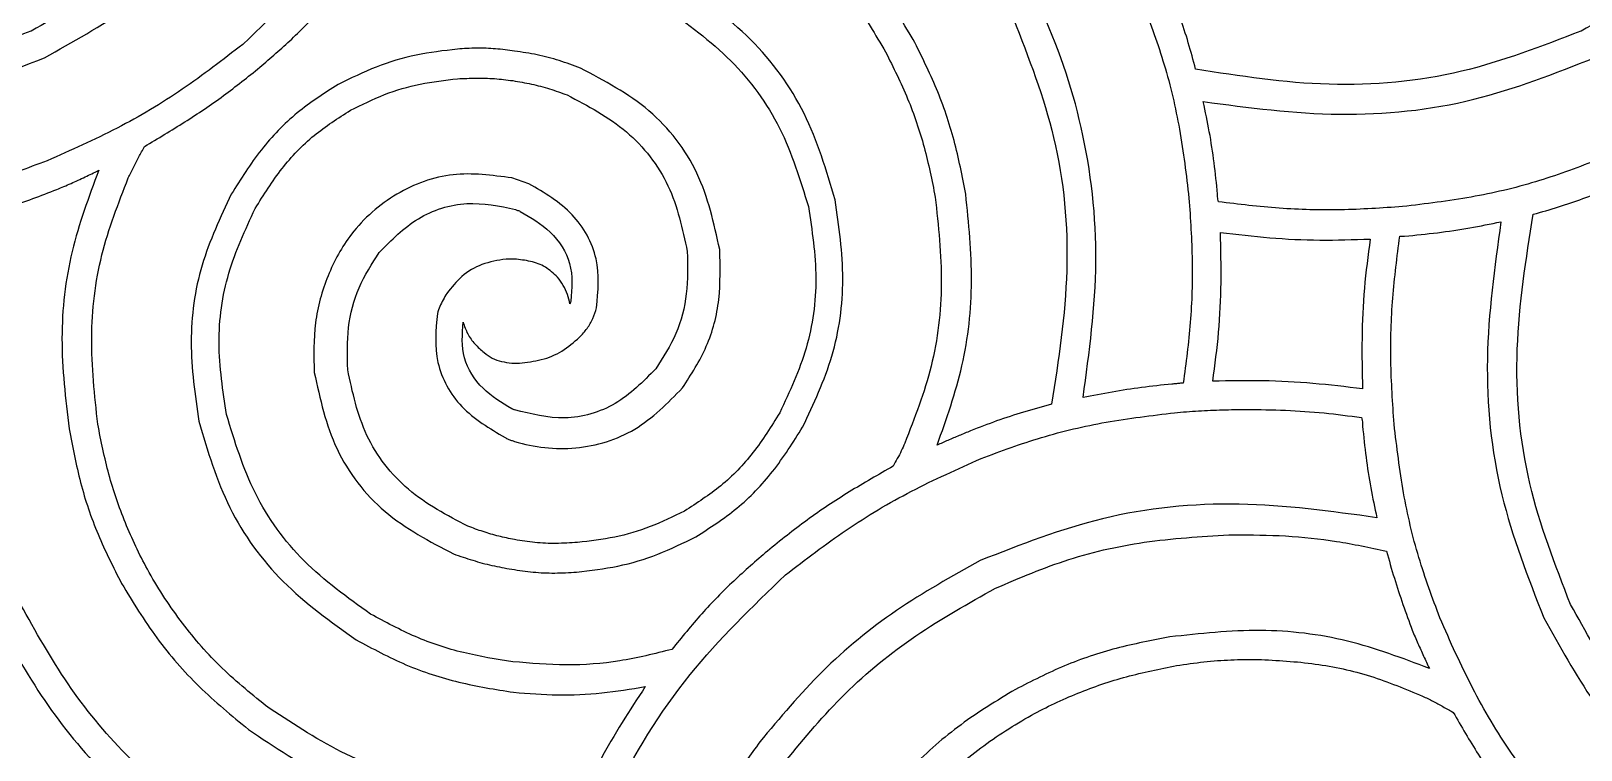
# Model space of a CAD drawing. Extents: x 0 to 371, y 0 to 260.
# Drawn here: x 171.87 to 214.87, y 203.82 to 223.76 of the extents above; entities that cross this region are included whole.
import ezdxf

# ---------------------------------------------------------------- set-up
doc = ezdxf.new("R2010")
doc.units = 0
doc.layers.add('Layer_1', color=7, linetype='CONTINUOUS')

msp = doc.modelspace()

# ---------------------------------------------------------------- linework, layer by layer
at = {"layer": 'Layer_1', "color": 7}
for points in [[(173.751666, 219.89531)], [(212.645416, 218.466457)], [(204.867079, 218.175519)], [(205.584348, 213.265225)], [(205.247417, 209.793085)], [(205.901123, 206.334899)]]:
    msp.add_lwpolyline(points, close=True, dxfattribs=at)
for points in [[(185.684787, 219.524791), (185.208331, 219.683437)], [(209.840936, 218.069582), (209.973228, 218.069582)], [(185.287912, 217.434479), (185.049684, 217.434479)], [(185.208331, 214.550418), (185.420204, 214.550418)]]:
    msp.add_lwpolyline(points, dxfattribs=at)
for points, knots in [([(184.123643, 233.600417), (183.641611, 232.239917), (182.708483, 229.606227), (180.572953, 226.087252), (178.670737, 224.26987), (177.747287, 223.387604)], [0, 0, 0, 0, 4.325799, 8.373986, 12.193382, 12.193382, 12.193382, 12.193382]), ([(201.056976, 213.598021), (201.228395, 214.850936), (201.569631, 217.345045), (201.141536, 221.052889), (200.069042, 224.240229), (198.509452, 226.781628), (196.831206, 228.859867), (195.482499, 229.994435), (194.812912, 230.557709)], [0, 0, 0, 0, 3.7816, 7.527821, 11.082407, 13.779212, 16.436118, 19.055731, 19.055731, 19.055731, 19.055731]), ([(185.234686, 229.526247), (186.083467, 229.420895), (187.772961, 229.211193), (190.172276, 228.326475), (192.118001, 227.170532), (193.604413, 225.882197), (194.725379, 224.617209), (195.295081, 223.65641), (195.579791, 223.176247)], [0, 0, 0, 0, 2.55887, 5.093413, 7.607335, 9.305928, 10.979034, 12.650494, 12.650494, 12.650494, 12.650494]), ([(177.694061, 228.546979), (177.156936, 227.90749), (176.076457, 226.621095), (174.101034, 225.007574), (172.618854, 224.176303), (171.873228, 223.758124)], [0, 0, 0, 0, 2.50184, 5.032695, 7.594725, 7.594725, 7.594725, 7.594725]), ([(220.688852, 228.546979), (220.151727, 227.90749), (219.071248, 226.621095), (217.095825, 225.007574), (215.613646, 224.176303), (214.868019, 223.758124)], [0, 0, 0, 0, 2.50184, 5.032695, 7.594725, 7.594725, 7.594725, 7.594725]), ([(172.243748, 223.017084), (173.03129, 223.456064), (174.594595, 224.327458), (176.666429, 226.025691), (177.796036, 227.37558), (178.35552, 228.044167)], [0, 0, 0, 0, 2.701851, 5.363294, 7.97507, 7.97507, 7.97507, 7.97507]), ([(196.347186, 223.519896), (196.03588, 224.032485), (195.414385, 225.055824), (194.221176, 226.418377), (193.294537, 227.183469), (192.828537, 227.568227)], [0, 0, 0, 0, 1.796934, 3.587419, 5.398736, 5.398736, 5.398736, 5.398736]), ([(178.223228, 222.752501), (178.520693, 223.00936), (179.121439, 223.528099), (179.959, 224.38908), (180.47638, 225.007851), (180.73677, 225.319269)], [0, 0, 0, 0, 1.178672, 2.380383, 3.597987, 3.597987, 3.597987, 3.597987]), ([(194.177809, 219.075205), (193.935747, 219.892284), (193.453428, 221.520347), (191.913331, 223.636795), (190.518665, 224.63042), (189.812184, 225.133751)], [0, 0, 0, 0, 2.544135, 5.069289, 7.661578, 7.661578, 7.661578, 7.661578]), ([(202.723541, 224.499163), (202.929311, 223.944683), (203.348823, 222.814242), (203.767487, 221.010513), (203.917258, 219.764346), (203.993747, 219.127916)], [0, 0, 0, 0, 1.773057, 3.6148, 5.537175, 5.537175, 5.537175, 5.537175]), ([(204.178749, 222.69979), (204.113648, 222.944499), (203.984014, 223.431784), (203.745833, 224.147504), (203.558143, 224.611509), (203.464581, 224.842812)], [0, 0, 0, 0, 0.759559, 1.512498, 2.260912, 2.260912, 2.260912, 2.260912]), ([(189.441664, 224.419582), (190.083394, 223.955911), (191.350805, 223.040164), (192.757001, 221.112751), (193.209857, 219.631765), (193.436769, 218.889687)], [0, 0, 0, 0, 2.366487, 4.673792, 6.990994, 6.990994, 6.990994, 6.990994]), ([(199.125311, 224.102288), (199.548096, 223.016633), (200.419963, 220.777791), (200.754824, 217.095642), (200.374538, 214.643788), (200.183644, 213.413019)], [0, 0, 0, 0, 3.483767, 7.18423, 10.91404, 10.91404, 10.91404, 10.91404]), ([(171.873228, 223.758124), (170.783624, 223.335439), (168.542155, 222.465915), (164.860838, 222.128113), (162.412814, 222.508729), (161.183958, 222.69979)], [0, 0, 0, 0, 3.494909, 7.189522, 10.913489, 10.913489, 10.913489, 10.913489]), ([(214.868019, 223.758124), (213.778415, 223.335439), (211.536946, 222.465915), (207.855629, 222.128113), (205.407605, 222.508729), (204.178749, 222.69979)], [0, 0, 0, 0, 3.494909, 7.189522, 10.913489, 10.913489, 10.913489, 10.913489]), ([(177.747287, 223.387604), (177.196444, 222.962192), (176.09045, 222.10804), (174.271723, 221.022576), (172.976824, 220.449239), (172.323329, 220.159894)], [0, 0, 0, 0, 2.086879, 4.19008, 6.332929, 6.332929, 6.332929, 6.332929]), ([(183.700412, 223.255312), (183.316551, 223.211589), (182.550409, 223.124324), (181.434893, 222.78723), (180.741356, 222.447263), (180.393121, 222.27656)], [0, 0, 0, 0, 1.157449, 2.310129, 3.4726, 3.4726, 3.4726, 3.4726]), ([(185.287912, 223.202602), (185.111809, 223.225446), (184.760629, 223.271001), (184.229161, 223.292614), (183.876701, 223.267749), (183.700412, 223.255312)], [0, 0, 0, 0, 0.532637, 1.062163, 1.592043, 1.592043, 1.592043, 1.592043]), ([(187.113125, 222.726146), (186.917396, 222.800248), (186.525579, 222.94859), (185.913956, 223.10803), (185.497278, 223.170975), (185.287912, 223.202602)], [0, 0, 0, 0, 0.627587, 1.256327, 1.891292, 1.891292, 1.891292, 1.891292]), ([(195.579791, 223.176247), (195.792931, 222.748815), (196.217192, 221.898003), (196.675607, 220.545182), (196.862497, 219.617881), (196.955934, 219.154271)], [0, 0, 0, 0, 1.431812, 2.850056, 4.268051, 4.268051, 4.268051, 4.268051]), ([(197.802394, 219.233852), (197.705632, 219.732405), (197.512545, 220.727263), (197.02064, 222.167124), (196.57127, 223.069777), (196.347186, 223.519896)], [0, 0, 0, 0, 1.522447, 3.038028, 4.545521, 4.545521, 4.545521, 4.545521]), ([(161.422186, 221.800104), (162.673291, 221.633665), (165.162259, 221.30255), (168.882599, 221.69096), (171.144818, 222.583507), (172.243748, 223.017084)], [0, 0, 0, 0, 3.780104, 7.520205, 11.053379, 11.053379, 11.053379, 11.053379]), ([(175.021873, 220.556769), (175.396624, 220.780369), (176.142077, 221.225152), (177.218092, 221.949007), (177.889303, 222.485565), (178.223228, 222.752501)], [0, 0, 0, 0, 1.309137, 2.604125, 3.886201, 3.886201, 3.886201, 3.886201]), ([(190.976454, 217.699062), (190.818009, 218.423575), (190.502709, 219.865329), (189.095151, 221.689985), (187.779037, 222.378021), (187.113125, 222.726146)], [0, 0, 0, 0, 2.206894, 4.391638, 6.62917, 6.62917, 6.62917, 6.62917]), ([(204.390622, 221.800104), (205.647905, 221.633591), (208.145343, 221.302835), (211.874574, 221.690005), (214.13928, 222.583428), (215.238539, 223.017084)], [0, 0, 0, 0, 3.798617, 7.545486, 11.079561, 11.079561, 11.079561, 11.079561]), ([(180.73677, 221.561876), (181.047776, 221.715054), (181.666538, 222.019809), (182.667587, 222.31566), (183.354401, 222.395157), (183.700412, 222.435207)], [0, 0, 0, 0, 1.038912, 2.066965, 3.110732, 3.110732, 3.110732, 3.110732]), ([(183.700412, 222.435207), (183.874092, 222.44216), (184.217493, 222.455907), (184.730825, 222.446524), (185.067065, 222.403797), (185.234686, 222.382497)], [0, 0, 0, 0, 0.521484, 1.031085, 1.537668, 1.537668, 1.537668, 1.537668]), ([(185.234686, 222.382497), (185.408659, 222.352677), (185.753507, 222.293567), (186.25831, 222.161351), (186.582217, 222.043945), (186.743121, 221.985622)], [0, 0, 0, 0, 0.529393, 1.04936, 1.562634, 1.562634, 1.562634, 1.562634]), ([(180.393121, 222.27656), (180.004739, 222.027765), (179.214121, 221.5213), (178.209931, 220.478146), (177.69292, 219.653864), (177.429478, 219.233852)], [0, 0, 0, 0, 1.380479, 2.810201, 4.295596, 4.295596, 4.295596, 4.295596]), ([(186.743121, 221.985622), (187.319213, 221.682653), (188.456135, 221.084742), (189.678621, 219.514284), (189.943867, 218.269865), (190.076767, 217.646352)], [0, 0, 0, 0, 1.939308, 3.827231, 5.723082, 5.723082, 5.723082, 5.723082]), ([(178.090936, 218.836977), (178.326306, 219.21477), (178.78756, 219.955131), (179.683836, 220.890493), (180.390601, 221.341148), (180.73677, 221.561876)], [0, 0, 0, 0, 1.333601, 2.613455, 3.8421, 3.8421, 3.8421, 3.8421]), ([(204.787497, 219.233852), (204.757528, 219.524498), (204.69783, 220.103445), (204.567029, 220.960198), (204.449037, 221.52198), (204.390622, 221.800104)], [0, 0, 0, 0, 0.876497, 1.745927, 2.598393, 2.598393, 2.598393, 2.598393]), ([(172.323329, 220.159894), (171.768848, 219.954124), (170.638407, 219.534612), (168.834679, 219.115948), (167.588512, 218.966177), (166.952081, 218.889687)], [0, 0, 0, 0, 1.773057, 3.6148, 5.537175, 5.537175, 5.537175, 5.537175]), ([(174.572288, 219.683437), (174.618263, 219.780826), (174.710965, 219.977197), (174.863987, 220.266818), (174.969098, 220.459851), (175.021873, 220.556769)], [0, 0, 0, 0, 0.323045, 0.65138, 0.982455, 0.982455, 0.982455, 0.982455]), ([(215.264894, 220.159894), (214.716745, 219.953927), (213.595624, 219.532666), (211.800079, 219.115636), (210.556575, 218.96615), (209.920517, 218.889687)], [0, 0, 0, 0, 1.75538, 3.590254, 5.511553, 5.511553, 5.511553, 5.511553]), ([(170.550311, 218.67833), (170.784027, 218.743045), (171.247111, 218.871272), (171.924668, 219.107844), (172.502065, 219.328266), (172.984416, 219.530482), (173.371964, 219.708135), (173.6259, 219.833313), (173.751666, 219.89531)], [0, 0, 0, 0, 0.727343, 1.441154, 2.15188, 2.581299, 3.009977, 3.430616, 3.430616, 3.430616, 3.430616]), ([(173.751666, 219.89531), (173.475966, 219.155014), (172.917134, 217.654466), (172.636166, 215.201595), (172.831893, 213.560759), (172.931561, 212.725205)], [0, 0, 0, 0, 2.364411, 4.792556, 7.311979, 7.311979, 7.311979, 7.311979]), ([(185.208331, 219.683437), (184.662766, 219.757715), (183.565628, 219.907089), (181.956016, 219.315643), (180.76479, 218.2686), (180.064059, 216.981293), (179.693746, 215.66307), (179.718911, 214.748988), (179.731662, 214.285834)], [0, 0, 0, 0, 1.631149, 3.280266, 4.958379, 6.282113, 7.628675, 9.011744, 9.011744, 9.011744, 9.011744]), ([(213.545102, 218.67833), (213.778818, 218.743045), (214.241902, 218.871272), (214.91946, 219.107844), (215.496856, 219.328266), (215.979208, 219.530482), (216.366755, 219.708135), (216.620691, 219.833313), (216.746458, 219.89531)], [0, 0, 0, 0, 0.727343, 1.441154, 2.15188, 2.581299, 3.009977, 3.430616, 3.430616, 3.430616, 3.430616]), ([(173.725311, 212.857497), (173.638154, 213.655665), (173.467257, 215.220717), (173.74324, 217.559044), (174.298145, 218.980962), (174.572288, 219.683437)], [0, 0, 0, 0, 2.404717, 4.715186, 6.971166, 6.971166, 6.971166, 6.971166]), ([(187.563226, 216.085207), (187.603371, 216.543211), (187.684645, 217.47044), (186.945763, 218.7842), (186.113522, 219.272988), (185.684787, 219.524791)], [0, 0, 0, 0, 1.356337, 2.745907, 4.222353, 4.222353, 4.222353, 4.222353]), ([(177.429478, 219.233852), (177.125716, 218.589932), (176.514449, 217.294154), (176.212982, 215.10935), (176.423329, 213.666719), (176.529791, 212.936562)], [0, 0, 0, 0, 2.127754, 4.281735, 6.489169, 6.489169, 6.489169, 6.489169]), ([(181.53052, 217.619997), (181.868971, 217.962287), (182.540685, 218.64162), (183.950397, 219.09321), (184.865, 218.903708), (185.314268, 218.810622)], [0, 0, 0, 0, 1.43165, 2.841348, 4.202375, 4.202375, 4.202375, 4.202375]), ([(193.436769, 218.889687), (193.537979, 218.229369), (193.738131, 216.923521), (193.466221, 214.940988), (192.916602, 213.761768), (192.643019, 213.174791)], [0, 0, 0, 0, 1.997914, 3.95108, 5.886882, 5.886882, 5.886882, 5.886882]), ([(193.278123, 212.777916), (193.581884, 213.421836), (194.193151, 214.717613), (194.494618, 216.902417), (194.284271, 218.345049), (194.177809, 219.075205)], [0, 0, 0, 0, 2.127754, 4.281735, 6.489169, 6.489169, 6.489169, 6.489169]), ([(196.955934, 219.154271), (197.043091, 218.356103), (197.213989, 216.791051), (196.938005, 214.452724), (196.3831, 213.030806), (196.108958, 212.32833)], [0, 0, 0, 0, 2.404717, 4.715186, 6.971166, 6.971166, 6.971166, 6.971166]), ([(197.008644, 212.275104), (197.266738, 213.002018), (197.787992, 214.470116), (198.044705, 216.844115), (197.883913, 218.429891), (197.802394, 219.233852)], [0, 0, 0, 0, 2.3088, 4.662928, 7.08374, 7.08374, 7.08374, 7.08374]), ([(203.993747, 219.127916), (204.032581, 218.549455), (204.109692, 217.400824), (204.058415, 215.681939), (203.90926, 214.555139), (203.835101, 213.994896)], [0, 0, 0, 0, 1.738717, 3.452514, 5.147216, 5.147216, 5.147216, 5.147216]), ([(204.813853, 219.021979), (204.806779, 219.045995), (204.793372, 219.091516), (204.787379, 219.163135), (204.787457, 219.20967), (204.787497, 219.233852)], [0, 0, 0, 0, 0.074913, 0.141994, 0.21457, 0.21457, 0.21457, 0.21457]), ([(209.920517, 218.889687), (209.348233, 218.850819), (208.208124, 218.773385), (206.499082, 218.820339), (205.373933, 218.954965), (204.813853, 219.021979)], [0, 0, 0, 0, 1.720198, 3.426992, 5.118717, 5.118717, 5.118717, 5.118717]), ([(177.297186, 213.12208), (177.195977, 213.782399), (176.995825, 215.088247), (177.267735, 217.07078), (177.817354, 218.249999), (178.090936, 218.836977)], [0, 0, 0, 0, 1.997914, 3.95108, 5.886882, 5.886882, 5.886882, 5.886882]), ([(185.314268, 218.810622), (185.325397, 218.803349), (185.350065, 218.787229), (185.397658, 218.77807), (185.429497, 218.764609), (185.446559, 218.757396)], [0, 0, 0, 0, 0.039542, 0.087642, 0.143182, 0.143182, 0.143182, 0.143182]), ([(185.446559, 218.757396), (185.73758, 218.585292), (186.322904, 218.239146), (186.931739, 217.325824), (186.876425, 216.624002), (186.848541, 216.270209)], [0, 0, 0, 0, 1.010992, 2.033382, 3.072707, 3.072707, 3.072707, 3.072707]), ([(209.973228, 218.069582), (210.278909, 218.099423), (210.883997, 218.158493), (211.77604, 218.289548), (212.35813, 218.407997), (212.645416, 218.466457)], [0, 0, 0, 0, 0.921337, 1.823761, 2.703172, 2.703172, 2.703172, 2.703172]), ([(212.645416, 218.466457), (212.470272, 217.203924), (212.121189, 214.687539), (212.497011, 210.9114), (213.397322, 208.608463), (213.836041, 207.486249)], [0, 0, 0, 0, 3.817522, 7.608798, 11.212198, 11.212198, 11.212198, 11.212198]), ([(214.577081, 207.856769), (214.149054, 208.959456), (213.267747, 211.229893), (212.947553, 214.959988), (213.345538, 217.436509), (213.545102, 218.67833)], [0, 0, 0, 0, 3.536436, 7.28153, 11.048228, 11.048228, 11.048228, 11.048228]), ([(204.655206, 214.048122), (204.715366, 214.500181), (204.836117, 215.407521), (204.898401, 216.787574), (204.87756, 217.711078), (204.867079, 218.175519)], [0, 0, 0, 0, 1.367649, 2.74505, 4.138583, 4.138583, 4.138583, 4.138583]), ([(204.867079, 218.175519), (205.321535, 218.120872), (206.236084, 218.010901), (207.624163, 217.942151), (208.554105, 217.974011), (209.020831, 217.990001)], [0, 0, 0, 0, 1.373006, 2.763038, 4.163603, 4.163603, 4.163603, 4.163603]), ([(209.020831, 217.990001), (208.960655, 217.535662), (208.839619, 216.621813), (208.777729, 215.232969), (208.798523, 214.302965), (208.808958, 213.836249)], [0, 0, 0, 0, 1.374435, 2.764511, 4.164876, 4.164876, 4.164876, 4.164876]), ([(209.682289, 212.857497), (209.643515, 213.440839), (209.566128, 214.605079), (209.617729, 216.35019), (209.766808, 217.49857), (209.840936, 218.069582)], [0, 0, 0, 0, 1.753317, 3.499288, 5.226039, 5.226039, 5.226039, 5.226039]), ([(180.657704, 214.365416), (180.648243, 214.757315), (180.629588, 215.530066), (180.918358, 216.663422), (181.327344, 217.302512), (181.53052, 217.619997)], [0, 0, 0, 0, 1.173336, 2.313595, 3.439248, 3.439248, 3.439248, 3.439248]), ([(190.076767, 217.646352), (190.086196, 217.254447), (190.104787, 216.481665), (189.815694, 215.348348), (189.406643, 214.709257), (189.203436, 214.391771)], [0, 0, 0, 0, 1.173339, 2.313662, 3.43938, 3.43938, 3.43938, 3.43938]), ([(189.944476, 213.862604), (190.186512, 214.236365), (190.673407, 214.988243), (191.01531, 216.325976), (190.989525, 217.237155), (190.976454, 217.699062)], [0, 0, 0, 0, 1.329611, 2.674722, 4.057669, 4.057669, 4.057669, 4.057669]), ([(185.049684, 217.434479), (184.823444, 217.397717), (184.383743, 217.32627), (183.803907, 216.983948), (183.53958, 216.648064), (183.408958, 216.482082)], [0, 0, 0, 0, 0.683741, 1.328857, 1.959094, 1.959094, 1.959094, 1.959094]), ([(186.478537, 216.931668), (186.371425, 217.032504), (186.156838, 217.234516), (185.730726, 217.387308), (185.43662, 217.418638), (185.287912, 217.434479)], [0, 0, 0, 0, 0.437287, 0.876048, 1.324793, 1.324793, 1.324793, 1.324793]), ([(186.822186, 216.191144), (186.800914, 216.279361), (186.758157, 216.456679), (186.647153, 216.711194), (186.53494, 216.857918), (186.478537, 216.931668)], [0, 0, 0, 0, 0.272093, 0.54691, 0.824647, 0.824647, 0.824647, 0.824647]), ([(183.408958, 216.482082), (183.373368, 216.424847), (183.300439, 216.307564), (183.209893, 216.122059), (183.165893, 215.990769), (183.144375, 215.92656)], [0, 0, 0, 0, 0.202151, 0.414237, 0.617239, 0.617239, 0.617239, 0.617239]), ([(186.848541, 216.270209), (186.846807, 216.261217), (186.843213, 216.242587), (186.827515, 216.218766), (186.823921, 216.200136), (186.822186, 216.191144)], [0, 0, 0, 0, 0.027249, 0.056458, 0.083707, 0.083707, 0.083707, 0.083707]), ([(183.144375, 215.92656), (183.104268, 215.468547), (183.023069, 214.541259), (183.762259, 213.227584), (184.594564, 212.738784), (185.023329, 212.486977)], [0, 0, 0, 0, 1.356338, 2.746027, 4.222582, 4.222582, 4.222582, 4.222582]), ([(187.086769, 215.265102), (187.160327, 215.345299), (187.304838, 215.502853), (187.469548, 215.781106), (187.531854, 215.983367), (187.563226, 216.085207)], [0, 0, 0, 0, 0.326004, 0.640468, 0.959374, 0.959374, 0.959374, 0.959374]), ([(185.208331, 213.280727), (184.927929, 213.450812), (184.365366, 213.792047), (183.788137, 214.675905), (183.835348, 215.34985), (183.859059, 215.688332)], [0, 0, 0, 0, 0.980321, 1.966787, 2.96213, 2.96213, 2.96213, 2.96213]), ([(183.859059, 215.688332), (183.895853, 215.577204), (183.969467, 215.354864), (184.180839, 215.071158), (184.354608, 214.917974), (184.440936, 214.841872)], [0, 0, 0, 0, 0.349322, 0.698905, 1.04404, 1.04404, 1.04404, 1.04404]), ([(185.420204, 214.550418), (185.624666, 214.573608), (186.035089, 214.620158), (186.620096, 214.855994), (186.931629, 215.129098), (187.086769, 215.265102)], [0, 0, 0, 0, 0.61616, 1.236833, 1.85254, 1.85254, 1.85254, 1.85254]), ([(184.440936, 214.841872), (184.514704, 214.787063), (184.662191, 214.677482), (184.929154, 214.586449), (185.114071, 214.562583), (185.208331, 214.550418)], [0, 0, 0, 0, 0.274314, 0.54845, 0.833482, 0.833482, 0.833482, 0.833482]), ([(179.731662, 214.285834), (179.890068, 213.56133), (180.205282, 212.119631), (181.612562, 210.294888), (182.928597, 209.60687), (183.594476, 209.258751)], [0, 0, 0, 0, 2.206856, 4.391448, 6.628866, 6.628866, 6.628866, 6.628866]), ([(183.991351, 210.026146), (183.415258, 210.329115), (182.278337, 210.927026), (181.05585, 212.497484), (180.790605, 213.741903), (180.657704, 214.365416)], [0, 0, 0, 0, 1.939308, 3.827231, 5.723082, 5.723082, 5.723082, 5.723082]), ([(189.203436, 214.391771), (188.853468, 214.037154), (188.159755, 213.334226), (186.685251, 212.90189), (185.748847, 213.1381), (185.287912, 213.254372)], [0, 0, 0, 0, 1.479867, 2.933416, 4.342529, 4.342529, 4.342529, 4.342529]), ([(185.023329, 212.486977), (185.051632, 212.470956), (185.108428, 212.438807), (185.199359, 212.409196), (185.799626, 212.216142), (186.993859, 212.082128), (188.712094, 212.603906), (189.531113, 213.440414), (189.944476, 213.862604)], [0, 0, 0, 0, 0.097318, 0.195289, 0.285792, 1.990623, 3.707495, 5.456986, 5.456986, 5.456986, 5.456986]), ([(203.517291, 213.968541), (203.237759, 213.938746), (202.68322, 213.87964), (201.862977, 213.752592), (201.32418, 213.649264), (201.056976, 213.598021)], [0, 0, 0, 0, 0.843256, 1.67286, 2.489061, 2.489061, 2.489061, 2.489061]), ([(203.835101, 213.994896), (203.799737, 213.99326), (203.728808, 213.989978), (203.623584, 213.973458), (203.552655, 213.970177), (203.517291, 213.968541)], [0, 0, 0, 0, 0.106134, 0.212873, 0.319007, 0.319007, 0.319007, 0.319007]), ([(208.808958, 213.836249), (208.350541, 213.890882), (207.433808, 214.000138), (206.046384, 214.074836), (205.120036, 214.057048), (204.655206, 214.048122)], [0, 0, 0, 0, 1.384799, 2.769299, 4.163731, 4.163731, 4.163731, 4.163731]), ([(185.287912, 213.254372), (185.278879, 213.256111), (185.260134, 213.259719), (185.236109, 213.27538), (185.217364, 213.278988), (185.208331, 213.280727)], [0, 0, 0, 0, 0.027378, 0.056812, 0.08419, 0.08419, 0.08419, 0.08419]), ([(200.183644, 213.413019), (199.92406, 213.341109), (199.411704, 213.199178), (198.660189, 212.954815), (198.175236, 212.765757), (197.934686, 212.671979)], [0, 0, 0, 0, 0.808048, 1.594884, 2.369315, 2.369315, 2.369315, 2.369315]), ([(203.596872, 213.174791), (203.818298, 213.192628), (204.260256, 213.22823), (204.923131, 213.258147), (205.364357, 213.26287), (205.584348, 213.265225)], [0, 0, 0, 0, 0.666396, 1.330106, 1.990091, 1.990091, 1.990091, 1.990091]), ([(205.584348, 213.265225), (205.947313, 213.260827), (206.667307, 213.252102), (207.735098, 213.178104), (208.435905, 213.087381), (208.782603, 213.042499)], [0, 0, 0, 0, 1.088849, 2.159895, 3.208523, 3.208523, 3.208523, 3.208523]), ([(178.381875, 205.052289), (177.943351, 205.409718), (177.072746, 206.119325), (175.97981, 207.406825), (175.112539, 208.743905), (174.467121, 210.110022), (174.004411, 211.460081), (173.818343, 212.3917), (173.725311, 212.857497)], [0, 0, 0, 0, 1.694147, 3.363403, 5.041207, 6.462388, 7.886199, 9.309933, 9.309933, 9.309933, 9.309933]), ([(176.529791, 212.936562), (176.77186, 212.119445), (177.2542, 210.491281), (178.794216, 208.374606), (180.188928, 207.380874), (180.895416, 206.877501)], [0, 0, 0, 0, 2.544261, 5.069616, 7.661989, 7.661989, 7.661989, 7.661989]), ([(181.292291, 207.592186), (180.649923, 208.051257), (179.377997, 208.960244), (177.977435, 210.894264), (177.524283, 212.378338), (177.297186, 213.12208)], [0, 0, 0, 0, 2.359118, 4.671187, 6.993908, 6.993908, 6.993908, 6.993908]), ([(192.643019, 213.174791), (192.407643, 212.796961), (191.946362, 212.056507), (191.050167, 211.120899), (190.343361, 210.670144), (189.997186, 210.449376)], [0, 0, 0, 0, 1.333712, 2.613745, 3.842465, 3.842465, 3.842465, 3.842465]), ([(198.225624, 211.904584), (198.780105, 212.110354), (199.910546, 212.529866), (201.714275, 212.94853), (202.960442, 213.098301), (203.596872, 213.174791)], [0, 0, 0, 0, 1.773057, 3.6148, 5.537175, 5.537175, 5.537175, 5.537175]), ([(208.782603, 213.042499), (208.78971, 213.016191), (208.803764, 212.964167), (208.808811, 212.883733), (208.808909, 212.830724), (208.808958, 212.804271)], [0, 0, 0, 0, 0.081549, 0.161265, 0.240673, 0.240673, 0.240673, 0.240673]), ([(210.952495, 207.486249), (210.746725, 208.04073), (210.327214, 209.171171), (209.90855, 210.974899), (209.758779, 212.221066), (209.682289, 212.857497)], [0, 0, 0, 0, 1.773057, 3.6148, 5.537175, 5.537175, 5.537175, 5.537175]), ([(172.931561, 212.725205), (173.026674, 212.226802), (173.216435, 211.232423), (173.698442, 209.787706), (174.157391, 208.888206), (174.38677, 208.438646)], [0, 0, 0, 0, 1.521336, 3.035266, 4.547924, 4.547924, 4.547924, 4.547924]), ([(190.314996, 209.735207), (190.70334, 209.983997), (191.493866, 210.49044), (192.497802, 211.533673), (193.014719, 212.357911), (193.278123, 212.777916)], [0, 0, 0, 0, 1.380369, 2.809918, 4.295238, 4.295238, 4.295238, 4.295238]), ([(197.934686, 212.671979), (197.829143, 212.627971), (197.619723, 212.54065), (197.310383, 212.409839), (197.108129, 212.319527), (197.008644, 212.275104)], [0, 0, 0, 0, 0.343054, 0.680691, 1.007541, 1.007541, 1.007541, 1.007541]), ([(208.808958, 212.804271), (208.838817, 212.515884), (208.898095, 211.943359), (209.030077, 211.095567), (209.147503, 210.540229), (209.205833, 210.264374)], [0, 0, 0, 0, 0.869707, 1.726597, 2.572364, 2.572364, 2.572364, 2.572364]), ([(196.108958, 212.32833), (196.078842, 212.257172), (196.01761, 212.112489), (195.902354, 211.90539), (195.828561, 211.763948), (195.791664, 211.693227)], [0, 0, 0, 0, 0.231633, 0.470969, 0.710305, 0.710305, 0.710305, 0.710305]), ([(195.791664, 211.693227), (195.381457, 211.458839), (194.564102, 210.991811), (193.388933, 210.215933), (192.661482, 209.629999), (192.299371, 209.338332)], [0, 0, 0, 0, 1.41728, 2.823989, 4.218271, 4.218271, 4.218271, 4.218271]), ([(192.801666, 208.676874), (193.354427, 209.102431), (194.464348, 209.956931), (196.285299, 211.037583), (197.576419, 211.614498), (198.225624, 211.904584)], [0, 0, 0, 0, 2.091606, 4.199858, 6.332059, 6.332059, 6.332059, 6.332059]), ([(189.997186, 210.449376), (189.686226, 210.296233), (189.067597, 209.991567), (188.066689, 209.695991), (187.380023, 209.616573), (187.034059, 209.57656)], [0, 0, 0, 0, 1.038734, 2.066479, 3.110095, 3.110095, 3.110095, 3.110095]), ([(209.205833, 210.264374), (207.935209, 210.43942), (205.406524, 210.78778), (201.620644, 210.416214), (199.317861, 209.512657), (198.199269, 209.073749)], [0, 0, 0, 0, 3.841877, 7.645771, 11.238943, 11.238943, 11.238943, 11.238943]), ([(185.287912, 209.655626), (185.140058, 209.685433), (184.8457, 209.744776), (184.413737, 209.873209), (184.13231, 209.975108), (183.991351, 210.026146)], [0, 0, 0, 0, 0.452297, 0.900465, 1.350197, 1.350197, 1.350197, 1.350197]), ([(187.034059, 209.57656), (186.834278, 209.564162), (186.44059, 209.539729), (185.855195, 209.56485), (185.475616, 209.62559), (185.287912, 209.655626)], [0, 0, 0, 0, 0.600282, 1.18291, 1.752871, 1.752871, 1.752871, 1.752871]), ([(187.007704, 208.756455), (187.391566, 208.800178), (188.157708, 208.887444), (189.273224, 209.224537), (189.966761, 209.564505), (190.314996, 209.735207)], [0, 0, 0, 0, 1.157449, 2.310129, 3.4726, 3.4726, 3.4726, 3.4726]), ([(198.622499, 208.306354), (199.293119, 208.593396), (200.667779, 209.181786), (202.911977, 209.6652), (204.461661, 209.750058), (205.247417, 209.793085)], [0, 0, 0, 0, 2.184858, 4.4786, 6.83788, 6.83788, 6.83788, 6.83788]), ([(205.247417, 209.793085), (205.723252, 209.78883), (206.673317, 209.780334), (208.087884, 209.631457), (209.011149, 209.435706), (209.470416, 209.338332)], [0, 0, 0, 0, 1.427129, 2.849442, 4.257254, 4.257254, 4.257254, 4.257254]), ([(183.594476, 209.258751), (183.77063, 209.19899), (184.122046, 209.079772), (184.659332, 208.93), (185.025082, 208.867057), (185.208331, 208.835521)], [0, 0, 0, 0, 0.558071, 1.11331, 1.670826, 1.670826, 1.670826, 1.670826]), ([(192.299371, 209.338332), (191.984661, 209.065792), (191.350507, 208.51661), (190.460411, 207.609692), (189.924006, 206.947042), (189.653537, 206.612918)], [0, 0, 0, 0, 1.248722, 2.516229, 3.805333, 3.805333, 3.805333, 3.805333]), ([(198.199269, 209.073749), (197.411728, 208.634769), (195.848422, 207.763375), (193.776588, 206.065142), (192.646981, 204.715253), (192.087498, 204.046666)], [0, 0, 0, 0, 2.701851, 5.363294, 7.97507, 7.97507, 7.97507, 7.97507]), ([(209.470416, 209.338332), (209.542315, 209.087288), (209.684537, 208.590702), (209.924983, 207.858895), (210.098603, 207.380449), (210.185101, 207.142084)], [0, 0, 0, 0, 0.783359, 1.549545, 2.310247, 2.310247, 2.310247, 2.310247]), ([(185.208331, 208.835521), (185.404571, 208.805522), (185.799384, 208.745169), (186.402358, 208.719475), (186.805274, 208.744089), (187.007704, 208.756455)], [0, 0, 0, 0, 0.595281, 1.197638, 1.805832, 1.805832, 1.805832, 1.805832]), ([(186.425311, 198.464061), (186.907083, 199.822876), (187.839722, 202.453345), (189.981144, 205.966937), (191.878796, 207.790187), (192.801666, 208.676874)], [0, 0, 0, 0, 4.320331, 8.363529, 12.191412, 12.191412, 12.191412, 12.191412]), ([(174.38677, 208.438646), (174.698108, 207.926088), (175.319669, 206.902807), (176.513217, 205.540572), (177.439905, 204.775555), (177.905934, 204.39083)], [0, 0, 0, 0, 1.796894, 3.587356, 5.398685, 5.398685, 5.398685, 5.398685]), ([(192.801666, 203.517499), (193.334173, 204.157663), (194.408024, 205.448613), (196.389761, 207.05638), (197.87518, 207.887975), (198.622499, 208.306354)], [0, 0, 0, 0, 2.494016, 5.029417, 7.596492, 7.596492, 7.596492, 7.596492]), ([(176.371145, 202.035936), (175.731655, 202.573061), (174.445261, 203.65354), (172.831739, 205.628963), (172.000469, 207.111142), (171.58229, 207.856769)], [0, 0, 0, 0, 2.50184, 5.032695, 7.594725, 7.594725, 7.594725, 7.594725]), ([(219.365936, 202.035936), (218.726447, 202.573061), (217.440052, 203.65354), (215.82653, 205.628963), (214.99526, 207.111142), (214.577081, 207.856769)], [0, 0, 0, 0, 2.50184, 5.032695, 7.594725, 7.594725, 7.594725, 7.594725]), ([(170.868121, 207.512604), (171.307101, 206.725062), (172.178495, 205.161757), (173.876728, 203.089923), (175.226617, 201.960316), (175.895204, 201.400832)], [0, 0, 0, 0, 2.701851, 5.363294, 7.97507, 7.97507, 7.97507, 7.97507]), ([(185.234686, 206.269269), (184.77579, 206.341805), (183.855598, 206.487258), (182.522476, 206.929387), (181.70175, 207.371577), (181.292291, 207.592186)], [0, 0, 0, 0, 1.392508, 2.792299, 4.185934, 4.185934, 4.185934, 4.185934]), ([(214.180206, 202.062291), (213.754793, 202.613134), (212.900641, 203.719129), (211.815178, 205.537855), (211.241841, 206.832754), (210.952495, 207.486249)], [0, 0, 0, 0, 2.086879, 4.19008, 6.332929, 6.332929, 6.332929, 6.332929]), ([(213.836041, 207.486249), (214.275021, 206.698707), (215.146415, 205.135402), (216.844648, 203.063568), (218.194537, 201.933961), (218.863124, 201.374477)], [0, 0, 0, 0, 2.701851, 5.363294, 7.97507, 7.97507, 7.97507, 7.97507]), ([(180.895416, 206.877501), (181.348581, 206.63394), (182.255843, 206.146315), (183.73366, 205.665793), (184.751742, 205.503487), (185.261041, 205.422293)], [0, 0, 0, 0, 1.541296, 3.085767, 4.63181, 4.63181, 4.63181, 4.63181]), ([(203.464581, 206.957082), (202.966221, 206.861974), (201.971961, 206.672228), (200.527431, 206.190174), (199.628054, 205.731249), (199.178537, 205.501874)], [0, 0, 0, 0, 1.521205, 3.0349, 4.547437, 4.547437, 4.547437, 4.547437]), ([(210.661041, 206.083751), (209.914823, 206.366495), (208.407288, 206.937703), (205.945551, 207.2316), (204.300681, 207.049596), (203.464581, 206.957082)], [0, 0, 0, 0, 2.38824, 4.824799, 7.343695, 7.343695, 7.343695, 7.343695]), ([(210.185101, 207.142084), (210.23765, 207.021075), (210.34132, 206.782349), (210.501304, 206.430149), (210.608043, 206.19868), (210.661041, 206.083751)], [0, 0, 0, 0, 0.395776, 0.780779, 1.160461, 1.160461, 1.160461, 1.160461]), ([(189.653537, 206.612918), (189.172398, 206.492921), (188.210372, 206.25299), (186.718407, 206.142414), (185.729714, 206.226945), (185.234686, 206.269269)], [0, 0, 0, 0, 1.485884, 2.97099, 4.460197, 4.460197, 4.460197, 4.460197]), ([(195.844374, 201.506769), (196.201849, 201.945337), (196.911582, 202.816071), (198.19925, 203.909179), (199.536389, 204.776581), (200.902444, 205.421908), (202.25236, 205.884357), (203.183833, 206.070339), (203.649583, 206.163332)], [0, 0, 0, 0, 1.694336, 3.363942, 5.041931, 6.462934, 7.88643, 9.310004, 9.310004, 9.310004, 9.310004]), ([(203.649583, 206.163332), (203.901829, 206.200138), (204.402562, 206.273199), (205.154736, 206.330974), (205.653491, 206.333597), (205.901123, 206.334899)], [0, 0, 0, 0, 0.764628, 1.517857, 2.260617, 2.260617, 2.260617, 2.260617]), ([(205.901123, 206.334899), (206.434702, 206.307024), (207.490725, 206.251857), (209.037221, 205.912544), (209.9984, 205.514615), (210.476039, 205.316872)], [0, 0, 0, 0, 1.601448, 3.169478, 4.718378, 4.718378, 4.718378, 4.718378]), ([(185.261041, 205.422293), (185.668373, 205.390589), (186.482762, 205.327203), (187.708324, 205.379908), (188.511762, 205.514383), (188.912498, 205.581455)], [0, 0, 0, 0, 1.225044, 2.449259, 3.66749, 3.66749, 3.66749, 3.66749]), ([(188.912498, 205.581455), (188.695165, 205.250848), (188.257988, 204.585813), (187.653193, 203.54562), (187.294075, 202.823184), (187.113125, 202.459166)], [0, 0, 0, 0, 1.186835, 2.387384, 3.60669, 3.60669, 3.60669, 3.60669]), ([(199.178537, 205.501874), (198.665941, 205.19053), (197.642562, 204.568943), (196.280088, 203.375473), (195.51497, 202.448745), (195.130206, 201.982709)], [0, 0, 0, 0, 1.797007, 3.587655, 5.399073, 5.399073, 5.399073, 5.399073]), ([(210.476039, 205.316872), (210.571267, 205.271135), (210.761781, 205.179631), (211.040573, 205.023051), (211.227747, 204.919295), (211.322499, 204.866771)], [0, 0, 0, 0, 0.316841, 0.633879, 0.958911, 0.958911, 0.958911, 0.958911]), ([(185.234686, 202.485521), (184.413135, 202.599648), (182.776026, 202.827071), (180.433073, 203.689072), (179.064347, 204.598721), (178.381875, 205.052289)], [0, 0, 0, 0, 2.484475, 4.950829, 7.403594, 7.403594, 7.403594, 7.403594]), ([(211.322499, 204.866771), (211.549625, 204.475759), (212.002257, 203.696521), (212.765049, 202.584246), (213.321134, 201.882784), (213.598329, 201.533124)], [0, 0, 0, 0, 1.356262, 2.70286, 4.041263, 4.041263, 4.041263, 4.041263]), ([(177.905934, 204.39083), (178.634372, 203.90538), (180.096792, 202.930786), (182.613441, 202.014793), (184.374128, 201.782453), (185.261041, 201.665416)], [0, 0, 0, 0, 2.619892, 5.259724, 7.939254, 7.939254, 7.939254, 7.939254]), ([(192.087498, 204.046666), (191.836441, 203.694408), (191.330153, 202.984032), (190.658521, 201.845874), (190.289223, 201.039694), (190.103123, 200.633438)], [0, 0, 0, 0, 1.297443, 2.616471, 3.956386, 3.956386, 3.956386, 3.956386])]:
    msp.add_open_spline(points, degree=3, knots=knots, dxfattribs=at)

doc.saveas('drawing.dxf')
